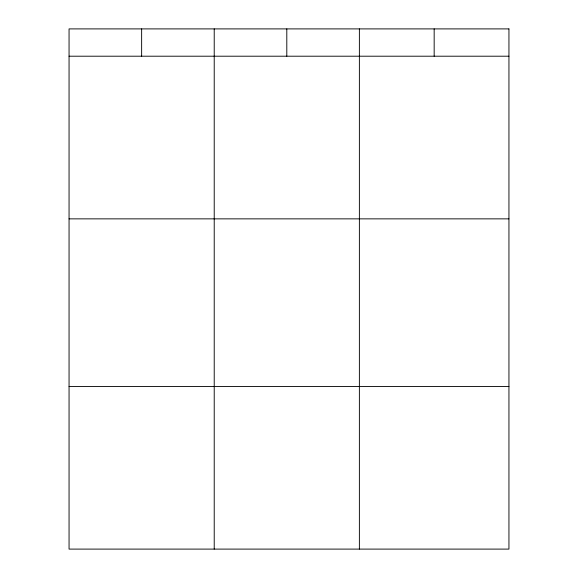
<?xml version="1.0" encoding="UTF-8"?>
<svg xmlns="http://www.w3.org/2000/svg" width="578" height="578" viewBox="0 0 578 578"><rect width="100%" height="100%" fill="white"/><g stroke="black" fill="none" stroke-linecap="round" stroke-linejoin="round"><path stroke-width="0.87" d="M69.057 56.203L508.943 56.203M69.057 218.86L508.943 218.86M69.057 386.444L508.943 386.444M434.165 28.9L434.165 56.203M359.379 28.9L359.379 549.1M286.804 28.9L286.804 56.203M214.221 28.9L214.221 549.1M141.639 28.9L141.639 56.203M508.943 28.9L69.057 28.9L69.057 549.1L508.943 549.1L508.943 28.9"/></g></svg>
